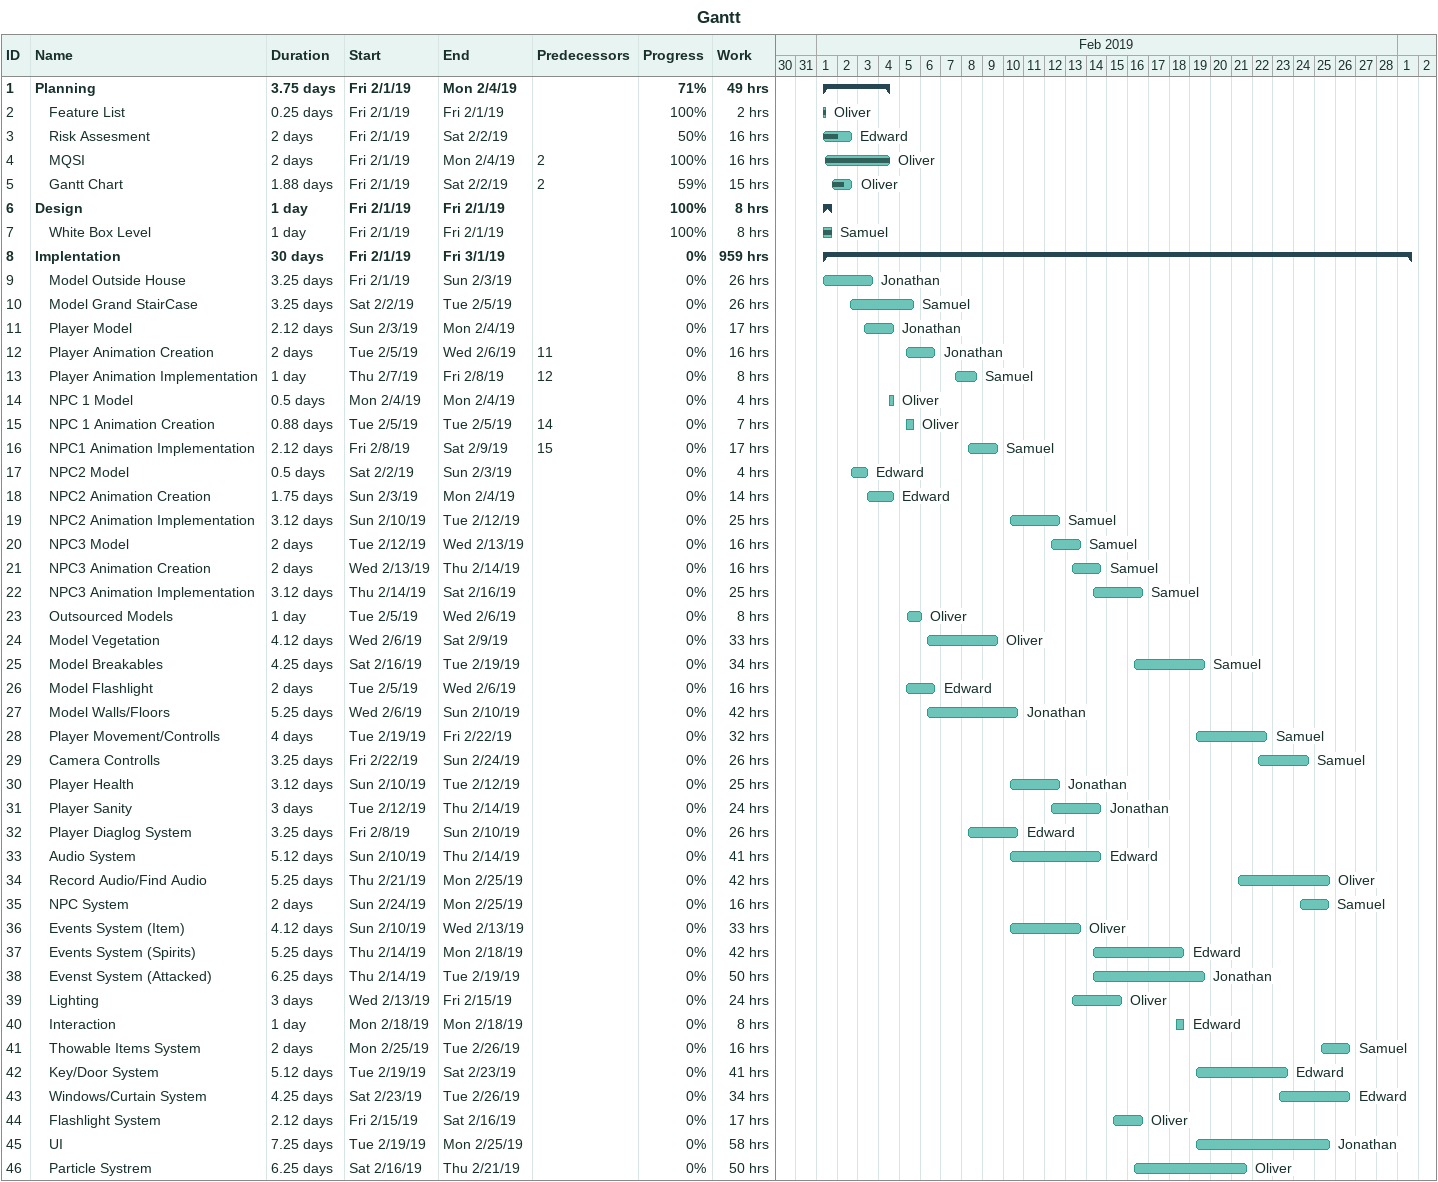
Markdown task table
Gantt

| ID | Level | Task | Duration | Start | Finish | Predecessors | Resources | % complete | Work (h) |
|---|---|---|---|---|---|---|---|---|---|
| 1 | 1 | **Planning** | 3.75d | 2019-02-01 | 2019-02-04 |  |  | 71 | 49 |
| 2 | 2 | Feature List | 0.25d | 2019-02-01 | 2019-02-01 |  | Oliver | 100 | 2 |
| 3 | 2 | Risk Assesment | 2d | 2019-02-01 | 2019-02-02 |  | Edward | 50 | 16 |
| 4 | 2 | MQSI | 2d | 2019-02-01 | 2019-02-04 | 2 | Oliver | 100 | 16 |
| 5 | 2 | Gantt Chart | 1.88d | 2019-02-01 | 2019-02-02 | 2 | Oliver | 59 | 15 |
| 6 | 1 | **Design** | 1d | 2019-02-01 | 2019-02-01 |  |  | 100 | 8 |
| 7 | 2 | White Box Level | 1d | 2019-02-01 | 2019-02-01 |  | Samuel | 100 | 8 |
| 8 | 1 | **Implentation** | 30d | 2019-02-01 | 2019-03-01 |  |  | 0 | 959 |
| 9 | 2 | Model Outside House | 3.25d | 2019-02-01 | 2019-02-03 |  | Jonathan | 0 | 26 |
| 10 | 2 | Model Grand StairCase | 3.25d | 2019-02-02 | 2019-02-05 |  | Samuel | 0 | 26 |
| 11 | 2 | Player Model | 2.12d | 2019-02-03 | 2019-02-04 |  | Jonathan | 0 | 17 |
| 12 | 2 | Player Animation Creation | 2d | 2019-02-05 | 2019-02-06 | 11 | Jonathan | 0 | 16 |
| 13 | 2 | Player Animation Implementation | 1d | 2019-02-07 | 2019-02-08 | 12 | Samuel | 0 | 8 |
| 14 | 2 | NPC 1 Model | 0.5d | 2019-02-04 | 2019-02-04 |  | Oliver | 0 | 4 |
| 15 | 2 | NPC 1 Animation Creation | 0.88d | 2019-02-05 | 2019-02-05 | 14 | Oliver | 0 | 7 |
| 16 | 2 | NPC1 Animation Implementation | 2.12d | 2019-02-08 | 2019-02-09 | 15 | Samuel | 0 | 17 |
| 17 | 2 | NPC2 Model | 0.5d | 2019-02-02 | 2019-02-03 |  | Edward | 0 | 4 |
| 18 | 2 | NPC2 Animation Creation | 1.75d | 2019-02-03 | 2019-02-04 |  | Edward | 0 | 14 |
| 19 | 2 | NPC2 Animation Implementation | 3.12d | 2019-02-10 | 2019-02-12 |  | Samuel | 0 | 25 |
| 20 | 2 | NPC3 Model | 2d | 2019-02-12 | 2019-02-13 |  | Samuel | 0 | 16 |
| 21 | 2 | NPC3 Animation Creation | 2d | 2019-02-13 | 2019-02-14 |  | Samuel | 0 | 16 |
| 22 | 2 | NPC3 Animation Implementation | 3.12d | 2019-02-14 | 2019-02-16 |  | Samuel | 0 | 25 |
| 23 | 2 | Outsourced Models | 1d | 2019-02-05 | 2019-02-06 |  | Oliver | 0 | 8 |
| 24 | 2 | Model Vegetation | 4.12d | 2019-02-06 | 2019-02-09 |  | Oliver | 0 | 33 |
| 25 | 2 | Model Breakables | 4.25d | 2019-02-16 | 2019-02-19 |  | Samuel | 0 | 34 |
| 26 | 2 | Model Flashlight | 2d | 2019-02-05 | 2019-02-06 |  | Edward | 0 | 16 |
| 27 | 2 | Model Walls/Floors | 5.25d | 2019-02-06 | 2019-02-10 |  | Jonathan | 0 | 42 |
| 28 | 2 | Player Movement/Controlls | 4d | 2019-02-19 | 2019-02-22 |  | Samuel | 0 | 32 |
| 29 | 2 | Camera Controlls | 3.25d | 2019-02-22 | 2019-02-24 |  | Samuel | 0 | 26 |
| 30 | 2 | Player Health | 3.12d | 2019-02-10 | 2019-02-12 |  | Jonathan | 0 | 25 |
| 31 | 2 | Player Sanity | 3d | 2019-02-12 | 2019-02-14 |  | Jonathan | 0 | 24 |
| 32 | 2 | Player Diaglog System | 3.25d | 2019-02-08 | 2019-02-10 |  | Edward | 0 | 26 |
| 33 | 2 | Audio System | 5.12d | 2019-02-10 | 2019-02-14 |  | Edward | 0 | 41 |
| 34 | 2 | Record Audio/Find Audio | 5.25d | 2019-02-21 | 2019-02-25 |  | Oliver | 0 | 42 |
| 35 | 2 | NPC System | 2d | 2019-02-24 | 2019-02-25 |  | Samuel | 0 | 16 |
| 36 | 2 | Events System (Item) | 4.12d | 2019-02-10 | 2019-02-13 |  | Oliver | 0 | 33 |
| 37 | 2 | Events System (Spirits) | 5.25d | 2019-02-14 | 2019-02-18 |  | Edward | 0 | 42 |
| 38 | 2 | Evenst System (Attacked) | 6.25d | 2019-02-14 | 2019-02-19 |  | Jonathan | 0 | 50 |
| 39 | 2 | Lighting | 3d | 2019-02-13 | 2019-02-15 |  | Oliver | 0 | 24 |
| 40 | 2 | Interaction | 1d | 2019-02-18 | 2019-02-18 |  | Edward | 0 | 8 |
| 41 | 2 | Thowable Items System | 2d | 2019-02-25 | 2019-02-26 |  | Samuel | 0 | 16 |
| 42 | 2 | Key/Door System | 5.12d | 2019-02-19 | 2019-02-23 |  | Edward | 0 | 41 |
| 43 | 2 | Windows/Curtain System | 4.25d | 2019-02-23 | 2019-02-26 |  | Edward | 0 | 34 |
| 44 | 2 | Flashlight System | 2.12d | 2019-02-15 | 2019-02-16 |  | Oliver | 0 | 17 |
| 45 | 2 | UI | 7.25d | 2019-02-19 | 2019-02-25 |  | Jonathan | 0 | 58 |
| 46 | 2 | Particle Systrem | 6.25d | 2019-02-16 | 2019-02-21 |  | Oliver | 0 | 50 |
